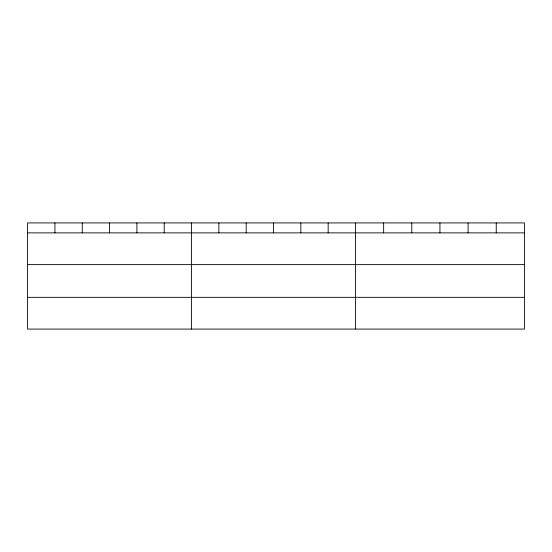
<?xml version="1.0" encoding="UTF-8"?>
<svg xmlns="http://www.w3.org/2000/svg" width="552" height="552" viewBox="0 0 552 552"><rect width="100%" height="100%" fill="white"/><g stroke="black" fill="none" stroke-linecap="round" stroke-linejoin="round"><path stroke-width="0.83" d="M524.4 232.875L524.4 329.075L27.6 329.075L27.6 222.925L524.4 222.925L524.4 232.875L27.6 232.875M27.6 264.622L524.4 264.622M27.6 297.335L524.4 297.335M496.248 222.925L496.248 232.875M468.096 222.925L468.096 232.875M439.944 222.925L439.944 232.875M411.792 222.925L411.792 232.875M383.64 222.925L383.64 232.875M355.488 222.925L355.488 329.075M328.164 222.925L328.164 232.875M300.84 222.925L300.84 232.875M273.516 222.925L273.516 232.875M246.192 222.925L246.192 232.875M218.868 222.925L218.868 232.875M191.544 222.925L191.544 329.075M164.22 222.925L164.22 232.875M136.896 222.925L136.896 232.875M109.572 222.925L109.572 232.875M82.248 222.925L82.248 232.875M54.924 222.925L54.924 232.875"/></g></svg>
